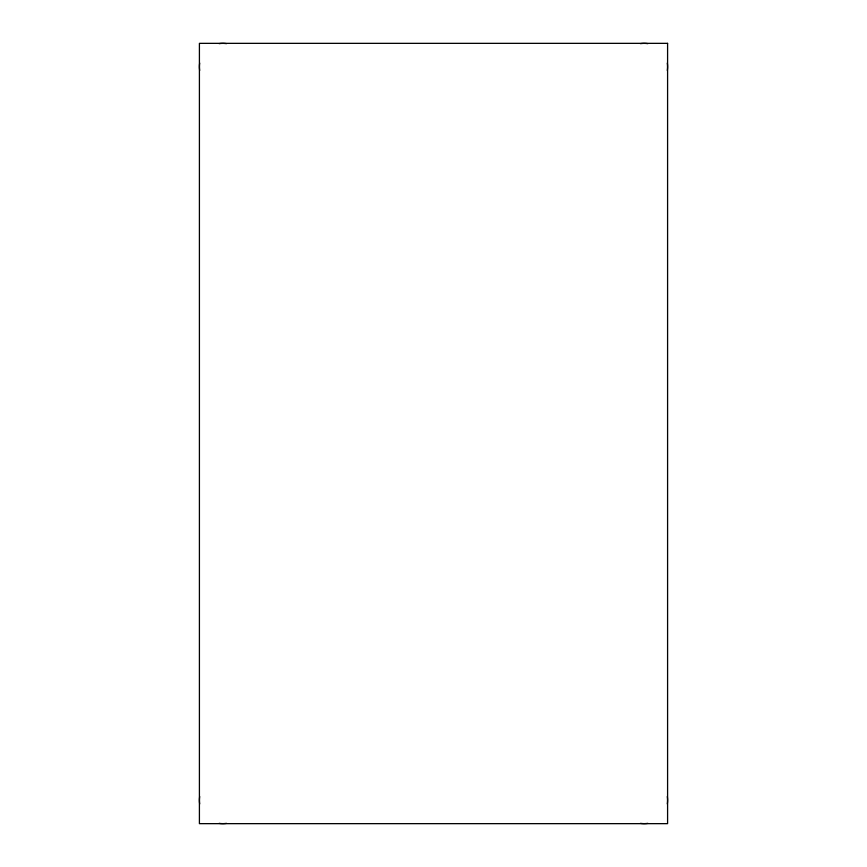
<?xml version="1.0" encoding="UTF-8"?>
<svg xmlns="http://www.w3.org/2000/svg" width="867" height="867" viewBox="0 0 867 867"><rect width="100%" height="100%" fill="white"/><g stroke="black" fill="none" stroke-linecap="round" stroke-linejoin="round"><path stroke-width="1.3" d="M226.482 823.357A23.409 23.409 0 0 1 219.156 823.357M199.703 803.904A23.409 23.409 0 0 1 199.703 796.578M647.844 823.357A23.409 23.409 0 0 1 640.518 823.357M667.297 796.578A23.409 23.409 0 0 1 667.297 803.904M199.703 70.422A23.409 23.409 0 0 1 199.703 63.096M219.156 43.643A23.409 23.409 0 0 1 226.482 43.643M667.297 63.096A23.409 23.409 0 0 1 667.297 70.422M640.518 43.643A23.409 23.409 0 0 1 647.844 43.643M667.59 43.35L199.41 43.35L199.41 823.65L667.59 823.65L667.59 43.35"/></g></svg>
